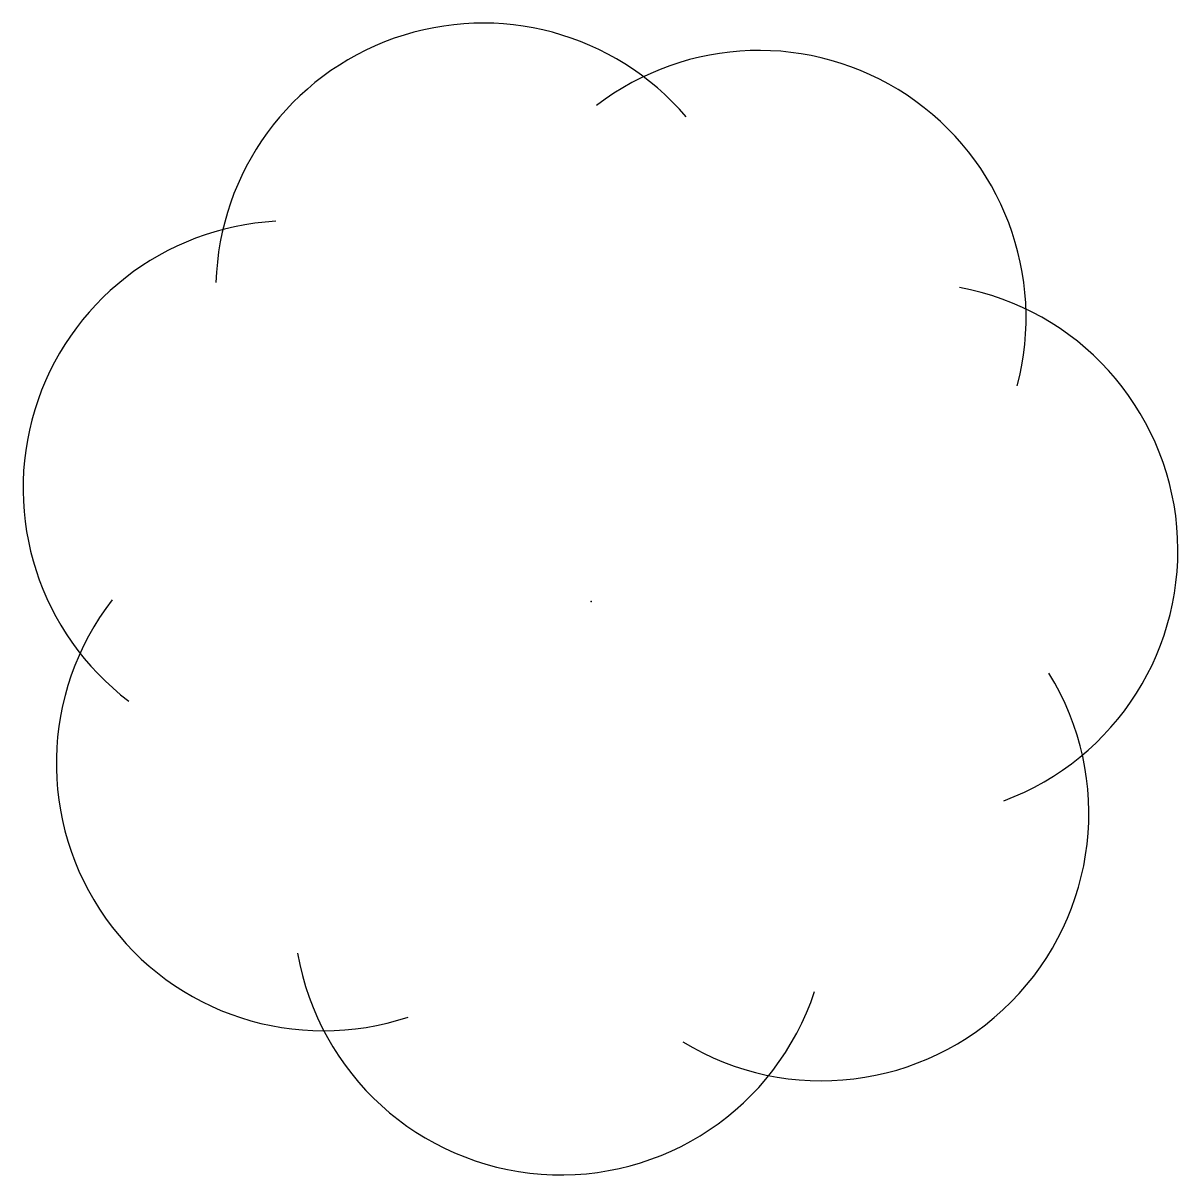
# Model space of a CAD drawing. Header units: millimetres. Extents: x 300.57 to 302.81, y 2536.79 to 2539.02.
import ezdxf

# ---------------------------------------------------------------- set-up
doc = ezdxf.new("R2010")
doc.units = ezdxf.units.MM
doc.header["$LTSCALE"] = 10
doc.layers.add('Vegetais', color=94, linetype='Continuous')

msp = doc.modelspace()

# ---------------------------------------------------------------- linework, layer by layer
at = {"layer": 'Vegetais'}
for centre, radius, start, end in [((301.4634, 2538.5007), 0.5165, 40.4816, 178.3426), ((301.9969, 2538.4479), 0.5165, 345.1926, 127.4623), ((301.0909, 2538.1184), 0.5167, 93.1406, 232.8282), ((302.2902, 2537.9985), 0.5166, 290.4101, 79.5055), ((301.1551, 2537.5863), 0.5166, 142.2303, 288.492), ((302.1181, 2537.4896), 0.5165, 238.6541, 31.6975), ((301.614, 2537.3079), 0.5166, 189.8461, 341.6718)]:
    msp.add_arc(centre, radius, start, end, dxfattribs=at)
msp.add_point((301.6727, 2537.8995), dxfattribs=at)

doc.saveas('drawing.dxf')
